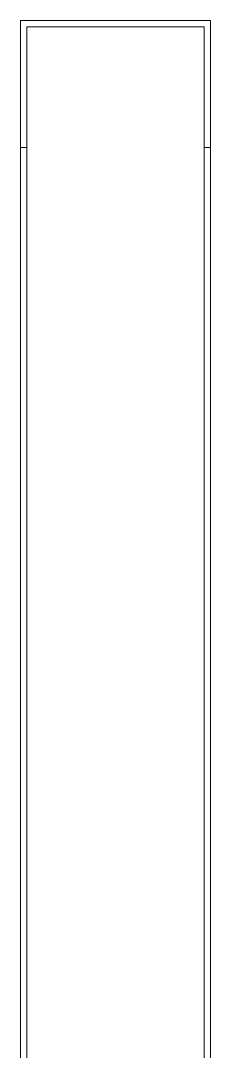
# Model space of a CAD drawing. Header units: millimetres. Extents: x -220592 to 404889, y -217665 to 38245.
# Drawn here: x 36332 to 36482, y -43472 to -42656 of the extents above; entities that cross this region are included whole.
import ezdxf

# ---------------------------------------------------------------- set-up
doc = ezdxf.new("R2010")
doc.units = ezdxf.units.MM
doc.linetypes.add('XKITLINE00', pattern=[0])
doc.layers.get('Defpoints').update_dxf_attribs({"color": 255})
doc.layers.add('000 - 0_HIDE_OBJ_FRAMING_DEF_SUB_1', color=1, linetype='Continuous')

# ---------------------------------------------------------------- blocks, each defined once
blk = doc.blocks.new('*A14391')
at = {"layer": '000 - 0_HIDE_OBJ_FRAMING_DEF_SUB_1', "linetype": 'XKITLINE00', "lineweight": 0}
for p, q in [((-85.485516, 59.830765), (-85.485516, 88.290005)), ((-85.485516, 88.290005), (-83.985516, 88.290005)), ((-85.435516, 59.830765), (-85.435516, 88.23979)), ((-85.435516, 88.23979), (-84.035516, 88.23979)), ((-84.035516, 88.23979), (-84.035516, 59.830765)), ((-83.985516, 88.290005), (-83.985516, 59.830765)), ((-85.435516, 87.285705), (-85.485516, 87.285705)), ((-84.035516, 87.285705), (-83.985516, 87.285705))]:
    blk.add_line(p, q, dxfattribs=at)
blk = doc.blocks.new('W-1-PP18-ST_20260402-011103_LOWER_PL')
at = {"layer": '000 - 0_HIDE_OBJ_FRAMING_DEF_SUB_1', "lineweight": 0, "xscale": 100, "yscale": 100, "zscale": 100}
blk.add_blockref('*A14391', (17759.3349, -35779.0805), dxfattribs=at)

msp = doc.modelspace()

# ---------------------------------------------------------------- block references
at = {"layer": 'Defpoints'}
msp.add_blockref('W-1-PP18-ST_20260402-011103_LOWER_PL', (27121.4984, -15705.7702), dxfattribs=at)

doc.saveas('drawing.dxf')
